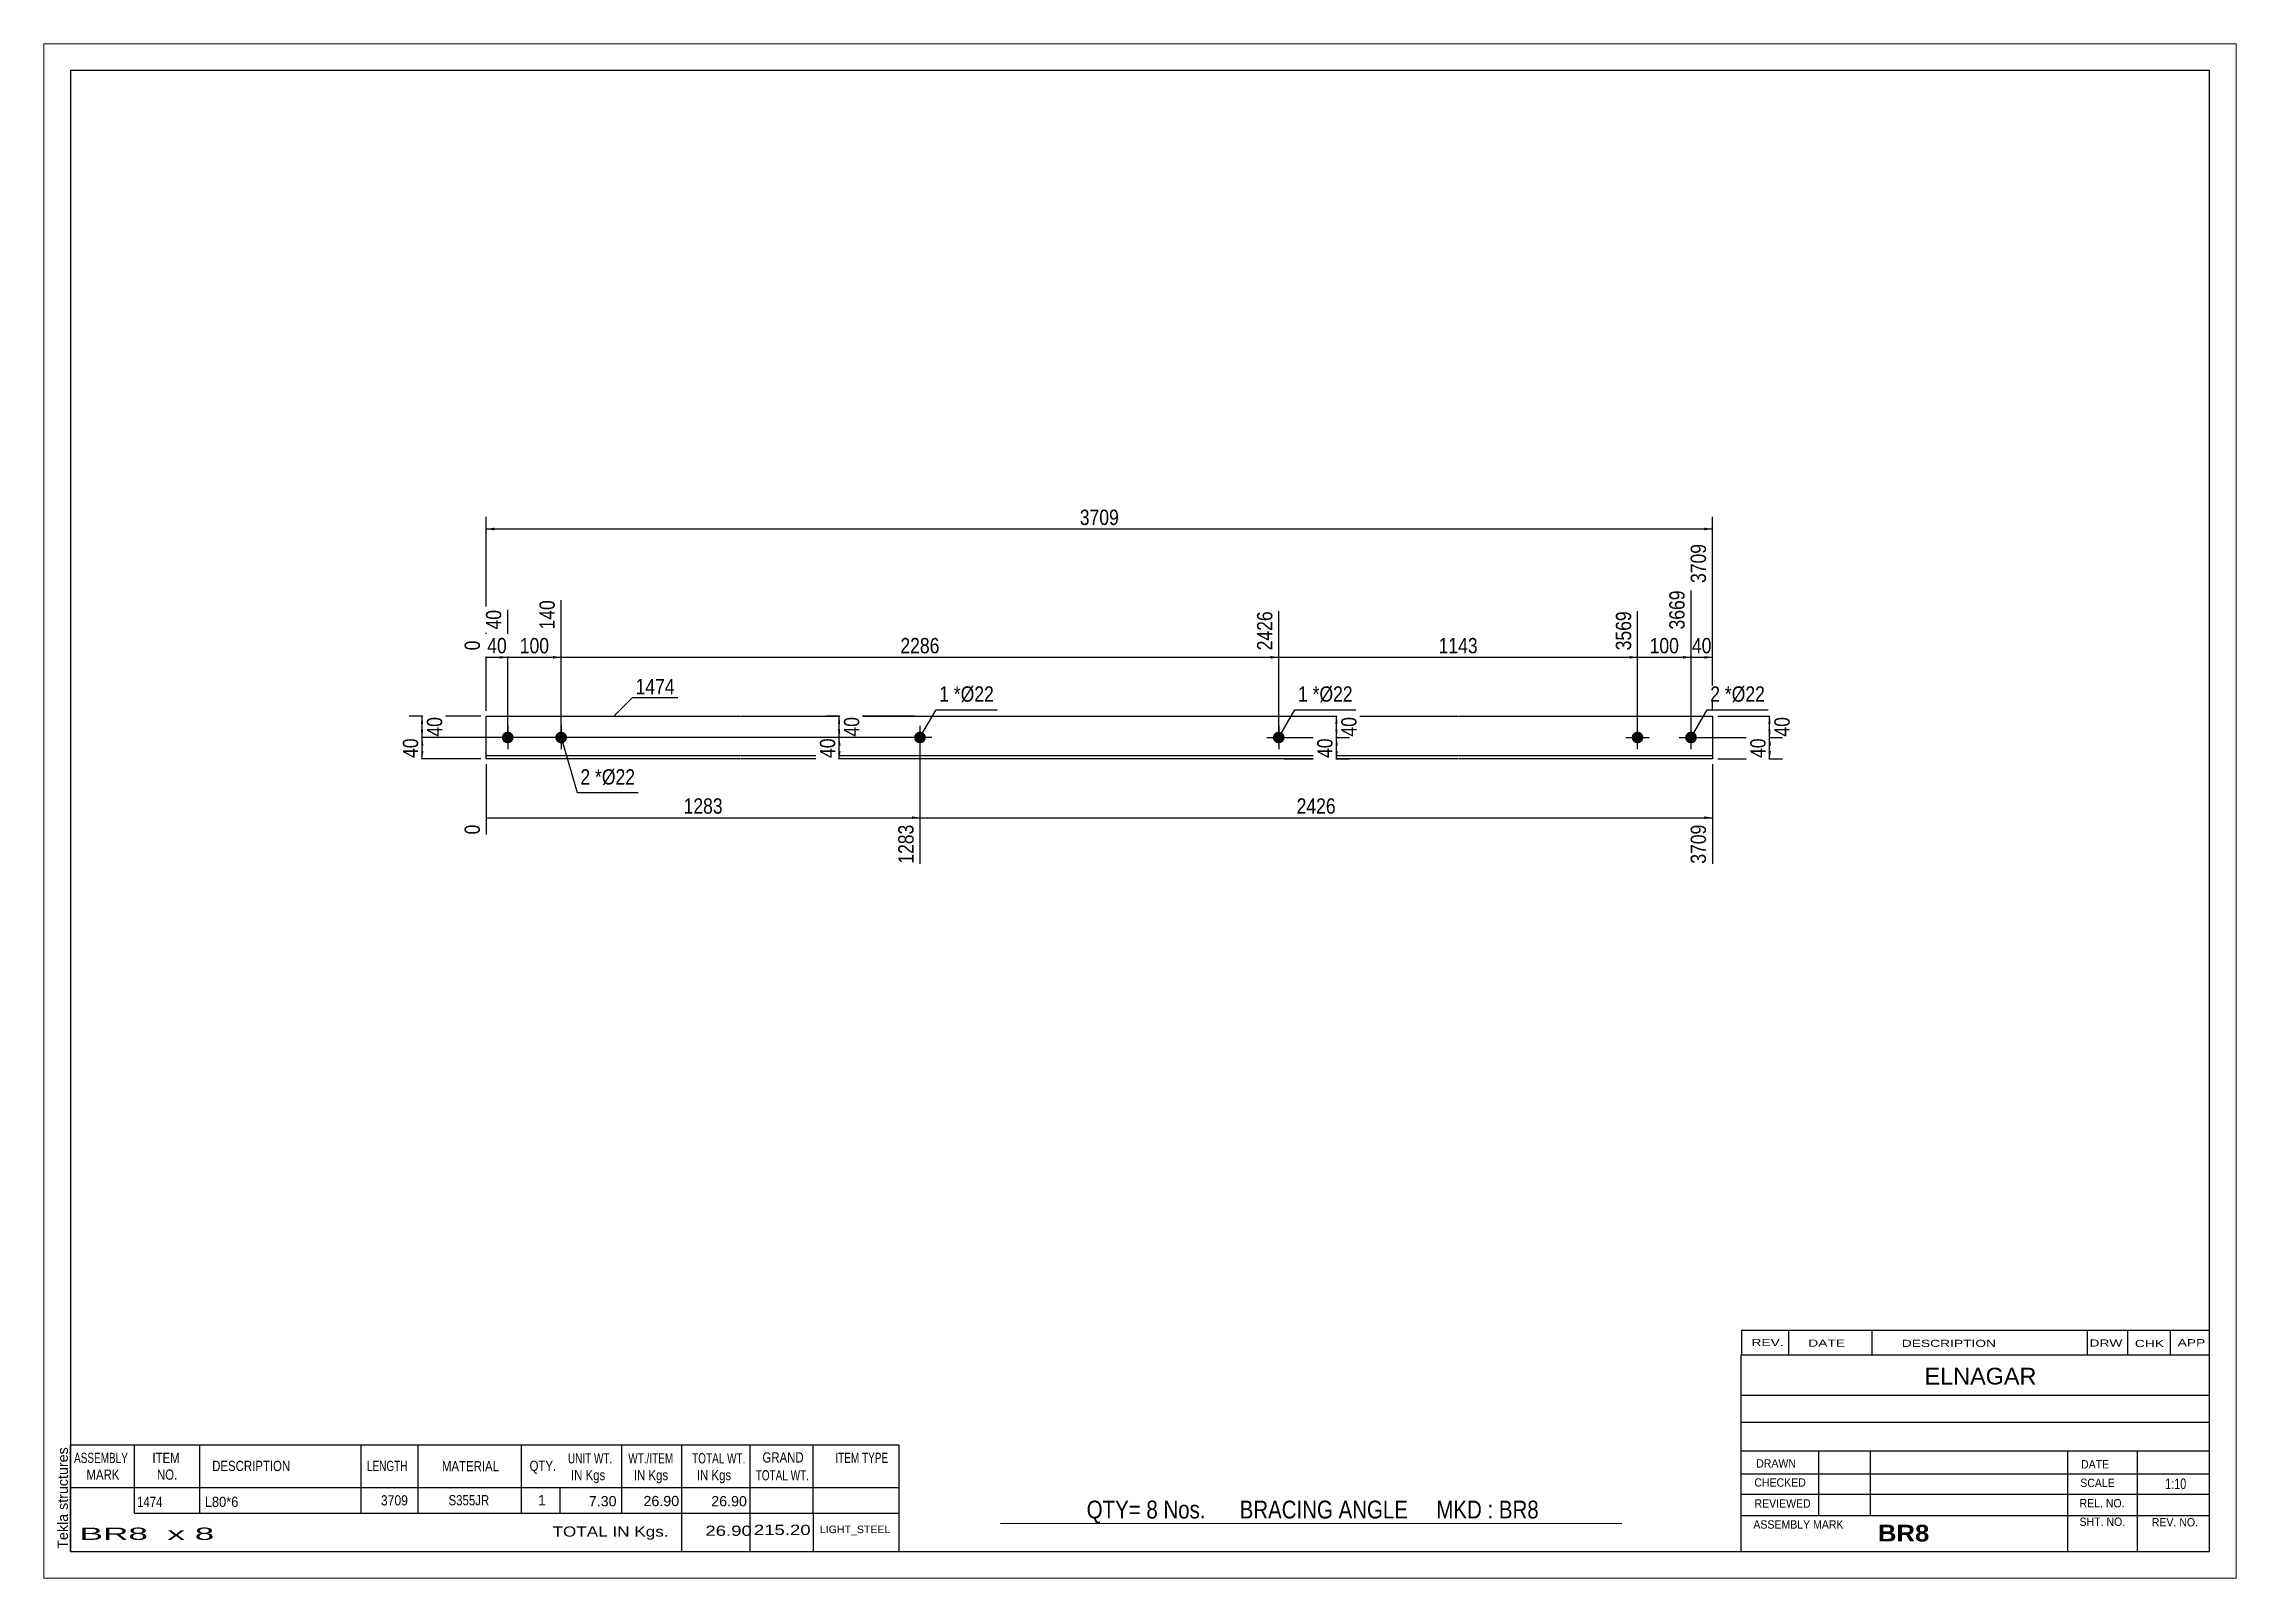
# Paper-space layout 'Layout1' of a CAD drawing. Header units: millimetres. Extents: x 0 to 410, y 0 to 287.
# The model-space entities are those that its viewports show. They can reach past a viewport. Long polylines and large blocks are cut down to what shows.
import ezdxf

# ---------------------------------------------------------------- set-up
doc = ezdxf.new("R2010")
doc.units = ezdxf.units.MM
doc.layers.add('Viewport layer', color=7, linetype='Continuous', plot=False)
doc.styles.add('Arial', font='ARIAL.TTF', dxfattribs={"height": 0.2})
doc.styles.add('Arial Bold', font='ARIALBD.TTF', dxfattribs={"height": 0.2})
doc.styles.add('Arial Narrow', font='ARIALN.TTF', dxfattribs={"height": 0.2})

# ---------------------------------------------------------------- blocks, each defined once
blk = doc.blocks.new('Unknown-629093912-1686')
at = {"color": 5, "linetype": 'Continuous'}
for p, q in [((322.25, 124.75), (-77.75, 124.75)), ((-77.75, 124.75), (-77.75, -152.25)), ((322.25, -152.25), (322.25, 124.75)), ((-77.75, -152.25), (322.25, -152.25))]:
    blk.add_line(p, q, dxfattribs=at)
at = {"color": 174, "linetype": 'Continuous', "style": 'Arial'}
blk.add_text('Tekla structures', height=1.9102, rotation=90, dxfattribs=at).set_placement((-78.25, -151.75))
blk = doc.blocks.new('Bolt-629093912-1279 - 1228')
at = {"linetype": 'Continuous'}
blk.add_hatch(color=3, dxfattribs=at).paths.add_polyline_path([(81.1, -1.1, -1), (81.1, 1.1, -1)])
at = {"color": 3, "linetype": 'Continuous'}
for p, q in [((81.1, 2.2), (81.1, -2.2)), ((83.3, 0), (78.9, 0))]:
    blk.add_line(p, q, dxfattribs=at)
blk = doc.blocks.new('Part-629093912-1275 - 1228')
at = {"color": 2, "linetype": 'Continuous'}
for p, q in [((0, -4), (0, 4)), ((0, 4), (47.5, 4)), ((47.6, 4), (114.6, 4)), ((114.7, 4), (181.7, 4)), ((181.8, 4), (229.3, 4)), ((229.3, 4), (229.3, -4)), ((47.5, -3.4), (0, -3.4)), ((47.5, -4), (0, -4)), ((114.6, -3.4), (47.6, -3.4)), ((114.6, -4), (47.6, -4)), ((181.7, -3.4), (114.7, -3.4)), ((181.7, -4), (114.7, -4)), ((229.3, -3.4), (181.8, -3.4)), ((229.3, -4), (181.8, -4))]:
    blk.add_line(p, q, dxfattribs=at)
blk = doc.blocks.new('Bolt-629093912-1276 - 1228')
at = {"linetype": 'Continuous'}
for points in [[(215.3, 1.1, -1), (215.3, -1.1, -1)], [(225.3, 1.1, -1), (225.3, -1.1, -1)]]:
    blk.add_hatch(color=3, dxfattribs=at).paths.add_polyline_path(points)
at = {"color": 3, "linetype": 'Continuous'}
for p, q in [((215.3, -2.2), (215.3, 2.2)), ((225.3, -2.2), (225.3, 2.2)), ((213.1, 0), (217.5, 0)), ((223.1, 0), (227.5, 0))]:
    blk.add_line(p, q, dxfattribs=at)
blk = doc.blocks.new('Bolt-629093912-1277 - 1228')
at = {"linetype": 'Continuous'}
for points in [[(4, -1.1, -1), (4, 1.1, -1)], [(14, -1.1, -1), (14, 1.1, -1)]]:
    blk.add_hatch(color=3, dxfattribs=at).paths.add_polyline_path(points)
at = {"color": 3, "linetype": 'Continuous'}
for p, q in [((4, 2.2), (4, -2.2)), ((14, 2.2), (14, -2.2)), ((6.2, 0), (1.8, 0)), ((16.2, 0), (11.8, 0))]:
    blk.add_line(p, q, dxfattribs=at)
blk = doc.blocks.new('Bolt-629093912-1278 - 1228')
at = {"linetype": 'Continuous'}
blk.add_hatch(color=3, dxfattribs=at).paths.add_polyline_path([(148.2, 1.1, -1), (148.2, -1.1, -1)])
at = {"color": 3, "linetype": 'Continuous'}
for p, q in [((146, 0), (150.4, 0)), ((148.2, 2.2), (148.2, -2.2))]:
    blk.add_line(p, q, dxfattribs=at)
blk = doc.blocks.new('StraightDimension-629093912-1340 - 1228')
at = {"linetype": 'Continuous'}
for points in [[(-12.25, 2.5), (-12, 4), (-11.75, 2.5)], [(-11.75, 1.5), (-12, 0), (-12.25, 1.5)]]:
    blk.add_hatch(color=7, dxfattribs=at).paths.add_polyline_path(points)
at = {"color": 7, "linetype": 'Continuous'}
for p, q in [((-1, 4), (-14.4, 4)), ((-12, 0), (-12, 4)), ((80.1, 0), (-14.4, 0))]:
    blk.add_line(p, q, dxfattribs=at)
at = {"color": 0}
blk.add_wipeout([(-7.65, 4.43), (-11.85, 4.43), (-11.85, -0.43), (-7.65, -0.43)], dxfattribs=at)
at = {"color": 3, "style": 'Arial Narrow'}
blk.add_text('40', height=2.863, rotation=90.0002, dxfattribs=at).set_placement((-8.25, 0.17))
blk = doc.blocks.new('StraightDimension-629093912-1289 - 1228')
at = {"linetype": 'Continuous'}
blk.add_hatch(color=7, dxfattribs=at).paths.add_polyline_path([(227.8, 15.25), (229.3, 15), (227.8, 14.75)])
at = {"color": 7, "linetype": 'Continuous'}
for p, q in [((229.3, 5), (229.3, 36.21)), ((225.3, 1), (225.3, 27.51)), ((225.3, 15), (229.3, 15))]:
    blk.add_line(p, q, dxfattribs=at)
at = {"color": 0, "linetype": 'Continuous'}
blk.add_wipeout([(228.7, 36.81), (224.5, 36.81), (224.5, 28.3), (228.7, 28.3)], dxfattribs=at)
at = {"color": 0}
blk.add_wipeout([(229.73, 15.15), (229.73, 19.35), (224.87, 19.35), (224.87, 15.15)], dxfattribs=at)
at = {"color": 3, "linetype": 'Continuous', "style": 'Arial Narrow'}
blk.add_text('3709', height=2.863, rotation=90.0002, dxfattribs=at).set_placement((228.1, 28.9))
at = {"color": 3, "style": 'Arial Narrow'}
blk.add_text('40', height=2.863, dxfattribs=at).set_placement((225.47, 15.75))
blk = doc.blocks.new('StraightDimension-629093912-1290 - 1228')
at = {"linetype": 'Continuous'}
blk.add_hatch(color=7, dxfattribs=at).paths.add_polyline_path([(223.8, 15.25), (225.3, 15), (223.8, 14.75)])
at = {"color": 7, "linetype": 'Continuous'}
for p, q in [((225.3, 1), (225.3, 27.51)), ((215.3, 1), (215.3, 23.61)), ((215.3, 15), (225.3, 15))]:
    blk.add_line(p, q, dxfattribs=at)
at = {"color": 0}
blk.add_wipeout([(223.64, 15.15), (223.64, 19.35), (216.96, 19.35), (216.96, 15.15)], dxfattribs=at)
at = {"color": 0, "linetype": 'Continuous'}
blk.add_wipeout([(224.7, 28.11), (220.5, 28.11), (220.5, 19.6), (224.7, 19.6)], dxfattribs=at)
at = {"color": 3, "linetype": 'Continuous', "style": 'Arial Narrow'}
blk.add_text('3669', height=2.863, rotation=90.0002, dxfattribs=at).set_placement((224.1, 20.2))
at = {"color": 3, "style": 'Arial Narrow'}
blk.add_text('100', height=2.863, dxfattribs=at).set_placement((217.56, 15.75))
blk = doc.blocks.new('StraightDimension-629093912-1291 - 1228')
at = {"linetype": 'Continuous'}
blk.add_hatch(color=7, dxfattribs=at).paths.add_polyline_path([(213.8, 15.25), (215.3, 15), (213.8, 14.75)])
at = {"color": 7, "linetype": 'Continuous'}
for p, q in [((148.2, 1), (148.2, 23.61)), ((215.3, 1), (215.3, 23.61)), ((148.2, 15), (215.3, 15))]:
    blk.add_line(p, q, dxfattribs=at)
at = {"color": 0, "linetype": 'Continuous'}
blk.add_wipeout([(214.7, 24.21), (210.5, 24.21), (210.5, 15.7), (214.7, 15.7)], dxfattribs=at)
at = {"color": 0}
blk.add_wipeout([(186.01, 15.15), (186.01, 19.35), (177.49, 19.35), (177.49, 15.15)], dxfattribs=at)
at = {"color": 3, "linetype": 'Continuous', "style": 'Arial Narrow'}
blk.add_text('3569', height=2.863, rotation=90.0002, dxfattribs=at).set_placement((214.1, 16.3))
at = {"color": 3, "style": 'Arial Narrow'}
blk.add_text('1143', height=2.863, dxfattribs=at).set_placement((178.09, 15.75))
blk = doc.blocks.new('StraightDimension-629093912-1292 - 1228')
at = {"linetype": 'Continuous'}
blk.add_hatch(color=7, dxfattribs=at).paths.add_polyline_path([(146.7, 15.25), (148.2, 15), (146.7, 14.75)])
at = {"color": 7, "linetype": 'Continuous'}
for p, q in [((14, 1), (14, 25.68)), ((148.2, 1), (148.2, 23.61)), ((14, 15), (148.2, 15))]:
    blk.add_line(p, q, dxfattribs=at)
at = {"color": 0, "linetype": 'Continuous'}
blk.add_wipeout([(147.6, 24.21), (143.4, 24.21), (143.4, 15.7), (147.6, 15.7)], dxfattribs=at)
at = {"color": 0}
blk.add_wipeout([(85.36, 15.15), (85.36, 19.35), (76.84, 19.35), (76.84, 15.15)], dxfattribs=at)
at = {"color": 3, "linetype": 'Continuous', "style": 'Arial Narrow'}
blk.add_text('2426', height=2.863, rotation=90.0002, dxfattribs=at).set_placement((147, 16.3))
at = {"color": 3, "style": 'Arial Narrow'}
blk.add_text('2286', height=2.863, dxfattribs=at).set_placement((77.44, 15.75))
blk = doc.blocks.new('StraightDimension-629093912-1293 - 1228')
at = {"linetype": 'Continuous'}
blk.add_hatch(color=7, dxfattribs=at).paths.add_polyline_path([(12.5, 15.25), (14, 15), (12.5, 14.75)])
at = {"color": 7, "linetype": 'Continuous'}
for p, q in [((14, 1), (14, 25.68)), ((4, 1), (4, 23.86)), ((4, 15), (14, 15))]:
    blk.add_line(p, q, dxfattribs=at)
at = {"color": 0}
blk.add_wipeout([(12.34, 15.15), (12.34, 19.35), (5.66, 19.35), (5.66, 15.15)], dxfattribs=at)
at = {"color": 0, "linetype": 'Continuous'}
blk.add_wipeout([(13.4, 26.28), (9.2, 26.28), (9.2, 19.6), (13.4, 19.6)], dxfattribs=at)
at = {"color": 3, "linetype": 'Continuous', "style": 'Arial Narrow'}
blk.add_text('140', height=2.863, rotation=90.0002, dxfattribs=at).set_placement((12.8, 20.2))
at = {"color": 3, "style": 'Arial Narrow'}
blk.add_text('100', height=2.863, dxfattribs=at).set_placement((6.26, 15.75))
blk = doc.blocks.new('StraightDimension-629093912-1358 - 1228')
at = {"linetype": 'Continuous'}
for points in [[(1.5, 38.75), (0, 39), (1.5, 39.25)], [(227.8, 39.25), (229.3, 39), (227.8, 38.75)]]:
    blk.add_hatch(color=7, dxfattribs=at).paths.add_polyline_path(points)
at = {"color": 7, "linetype": 'Continuous'}
for p, q in [((0, 5), (0, 41.25)), ((229.3, 5), (229.3, 41.25)), ((0, 39), (229.3, 39))]:
    blk.add_line(p, q, dxfattribs=at)
at = {"color": 0}
blk.add_wipeout([(118.91, 39.15), (118.91, 43.35), (110.39, 43.35), (110.39, 39.15)], dxfattribs=at)
at = {"color": 3, "style": 'Arial Narrow'}
blk.add_text('3709', height=2.863, dxfattribs=at).set_placement((110.99, 39.75))
blk = doc.blocks.new('StraightDimension-629093912-1294 - 1228')
at = {"linetype": 'Continuous'}
blk.add_hatch(color=7, dxfattribs=at).paths.add_polyline_path([(2.5, 15.25), (4, 15), (2.5, 14.75)])
at = {"color": 7, "linetype": 'Continuous'}
for p, q in [((4, 1), (4, 23.86)), ((0, 5), (0, 18.13)), ((0, 15), (4, 15))]:
    blk.add_line(p, q, dxfattribs=at)
at = {"color": 0}
blk.add_wipeout([(4.43, 15.15), (4.43, 19.35), (-0.43, 19.35), (-0.43, 15.15)], dxfattribs=at)
at = {"color": 0, "linetype": 'Continuous'}
blk.add_wipeout([(3.4, 24.46), (-0.8, 24.46), (-0.8, 19.6), (3.4, 19.6)], dxfattribs=at)
blk.add_wipeout([(-0.6, 18.73), (-4.8, 18.73), (-4.8, 15.7), (-0.6, 15.7)], dxfattribs=at)
at = {"color": 3, "linetype": 'Continuous', "style": 'Arial Narrow'}
for s, height, p in [('40', 2.863, (2.8, 20.2)), ('0', 2.86, (-1.2, 16.3))]:
    blk.add_text(s, height=height, rotation=90.0002, dxfattribs=at).set_placement(p)
at = {"color": 3, "style": 'Arial Narrow'}
blk.add_text('40', height=2.863, dxfattribs=at).set_placement((0.17, 15.75))
blk = doc.blocks.new('StraightDimension-629093912-1314 - 1228')
at = {"linetype": 'Continuous'}
blk.add_hatch(color=7, dxfattribs=at).paths.add_polyline_path([(227.8, -14.75), (229.3, -15), (227.8, -15.25)])
at = {"color": 7, "linetype": 'Continuous'}
for p, q in [((81.1, -1), (81.1, -23.61)), ((229.3, -5), (229.3, -23.61)), ((81.1, -15), (229.3, -15))]:
    blk.add_line(p, q, dxfattribs=at)
at = {"color": 0}
blk.add_wipeout([(159.46, -14.85), (159.46, -10.65), (150.94, -10.65), (150.94, -14.85)], dxfattribs=at)
at = {"color": 0, "linetype": 'Continuous'}
blk.add_wipeout([(228.7, -15.7), (224.5, -15.7), (224.5, -24.21), (228.7, -24.21)], dxfattribs=at)
at = {"color": 3, "style": 'Arial Narrow'}
blk.add_text('2426', height=2.863, dxfattribs=at).set_placement((151.54, -14.25))
at = {"color": 3, "linetype": 'Continuous', "style": 'Arial Narrow'}
blk.add_text('3709', height=2.863, rotation=90.0002, dxfattribs=at).set_placement((228.1, -23.61))
blk = doc.blocks.new('StraightDimension-629093912-1315 - 1228')
at = {"linetype": 'Continuous'}
blk.add_hatch(color=7, dxfattribs=at).paths.add_polyline_path([(79.6, -14.75), (81.1, -15), (79.6, -15.25)])
at = {"color": 7, "linetype": 'Continuous'}
for p, q in [((81.1, -1), (81.1, -23.61)), ((0, -5), (0, -18.13)), ((0, -15), (81.1, -15))]:
    blk.add_line(p, q, dxfattribs=at)
at = {"color": 0}
blk.add_wipeout([(44.81, -14.85), (44.81, -10.65), (36.29, -10.65), (36.29, -14.85)], dxfattribs=at)
at = {"color": 0, "linetype": 'Continuous'}
for points in [[(-0.6, -15.7), (-4.8, -15.7), (-4.8, -18.73), (-0.6, -18.73)], [(80.5, -15.7), (76.3, -15.7), (76.3, -24.21), (80.5, -24.21)]]:
    blk.add_wipeout(points, dxfattribs=at)
at = {"color": 3, "style": 'Arial Narrow'}
blk.add_text('1283', height=2.863, dxfattribs=at).set_placement((36.89, -14.25))
at = {"color": 3, "linetype": 'Continuous', "style": 'Arial Narrow'}
for s, height, p in [('0', 2.86, (-1.2, -18.13)), ('1283', 2.863, (79.9, -23.61))]:
    blk.add_text(s, height=height, rotation=90.0002, dxfattribs=at).set_placement(p)
blk = doc.blocks.new('StraightDimension-629093912-1324 - 1228')
at = {"linetype": 'Continuous'}
for points in [[(158.75, 2.5), (159, 4), (159.25, 2.5)], [(159.25, 1.5), (159, 0), (158.75, 1.5)]]:
    blk.add_hatch(color=7, dxfattribs=at).paths.add_polyline_path(points)
at = {"color": 7, "linetype": 'Continuous'}
for p, q in [((149.2, 4), (161.25, 4)), ((149.2, 0), (161.25, 0)), ((159, 0), (159, 4))]:
    blk.add_line(p, q, dxfattribs=at)
at = {"color": 0}
blk.add_wipeout([(163.35, 4.43), (159.15, 4.43), (159.15, -0.43), (163.35, -0.43)], dxfattribs=at)
at = {"color": 3, "style": 'Arial Narrow'}
blk.add_text('40', height=2.863, rotation=90.0002, dxfattribs=at).set_placement((162.75, 0.17))
blk = doc.blocks.new('StraightDimension-629093912-1325 - 1228')
at = {"linetype": 'Continuous'}
for points in [[(158.75, -1.5), (159, 0), (159.25, -1.5)], [(159.25, -2.5), (159, -4), (158.75, -2.5)]]:
    blk.add_hatch(color=7, dxfattribs=at).paths.add_polyline_path(points)
at = {"color": 7, "linetype": 'Continuous'}
for p, q in [((149.2, 0), (161.4, 0)), ((159, -4), (159, 0)), ((149.2, -4), (161.4, -4))]:
    blk.add_line(p, q, dxfattribs=at)
at = {"color": 0}
blk.add_wipeout([(158.85, 0.43), (154.65, 0.43), (154.65, -4.43), (158.85, -4.43)], dxfattribs=at)
at = {"color": 3, "style": 'Arial Narrow'}
blk.add_text('40', height=2.863, rotation=90.0002, dxfattribs=at).set_placement((158.25, -3.83))
blk = doc.blocks.new('StraightDimension-629093912-1332 - 1228')
at = {"linetype": 'Continuous'}
for points in [[(65.75, 2.5), (66, 4), (66.25, 2.5)], [(66.25, 1.5), (66, 0), (65.75, 1.5)]]:
    blk.add_hatch(color=7, dxfattribs=at).paths.add_polyline_path(points)
at = {"color": 7, "linetype": 'Continuous'}
for p, q in [((80.1, 4), (63.6, 4)), ((66, 0), (66, 4)), ((80.1, 0), (63.6, 0))]:
    blk.add_line(p, q, dxfattribs=at)
at = {"color": 0}
blk.add_wipeout([(70.35, 4.43), (66.15, 4.43), (66.15, -0.43), (70.35, -0.43)], dxfattribs=at)
at = {"color": 3, "style": 'Arial Narrow'}
blk.add_text('40', height=2.863, rotation=90.0002, dxfattribs=at).set_placement((69.75, 0.17))
blk = doc.blocks.new('StraightDimension-629093912-1333 - 1228')
at = {"linetype": 'Continuous'}
for points in [[(65.75, -1.5), (66, 0), (66.25, -1.5)], [(66.25, -2.5), (66, -4), (65.75, -2.5)]]:
    blk.add_hatch(color=7, dxfattribs=at).paths.add_polyline_path(points)
at = {"color": 7, "linetype": 'Continuous'}
for p, q in [((80.1, 0), (63.75, 0)), ((80.1, -4), (63.75, -4)), ((66, -4), (66, 0))]:
    blk.add_line(p, q, dxfattribs=at)
at = {"color": 0}
blk.add_wipeout([(65.85, 0.43), (61.65, 0.43), (61.65, -4.43), (65.85, -4.43)], dxfattribs=at)
at = {"color": 3, "style": 'Arial Narrow'}
blk.add_text('40', height=2.863, rotation=90.0002, dxfattribs=at).set_placement((65.25, -3.83))
blk = doc.blocks.new('StraightDimension-629093912-1341 - 1228')
at = {"linetype": 'Continuous'}
for points in [[(-12.25, -1.5), (-12, 0), (-11.75, -1.5)], [(-11.75, -2.5), (-12, -4), (-12.25, -2.5)]]:
    blk.add_hatch(color=7, dxfattribs=at).paths.add_polyline_path(points)
at = {"color": 7, "linetype": 'Continuous'}
for p, q in [((80.1, 0), (-14.25, 0)), ((-1, -4), (-14.25, -4)), ((-12, -4), (-12, 0))]:
    blk.add_line(p, q, dxfattribs=at)
at = {"color": 0}
blk.add_wipeout([(-12.15, 0.43), (-16.35, 0.43), (-16.35, -4.43), (-12.15, -4.43)], dxfattribs=at)
at = {"color": 3, "style": 'Arial Narrow'}
blk.add_text('40', height=2.863, rotation=90.0002, dxfattribs=at).set_placement((-12.75, -3.83))
blk = doc.blocks.new('StraightDimension-629093912-1350 - 1228')
at = {"linetype": 'Continuous'}
for points in [[(239.75, 2.5), (240, 4), (240.25, 2.5)], [(240.25, 1.5), (240, 0), (239.75, 1.5)]]:
    blk.add_hatch(color=7, dxfattribs=at).paths.add_polyline_path(points)
at = {"color": 7, "linetype": 'Continuous'}
for p, q in [((226.3, 0), (242.25, 0)), ((230.3, 4), (242.25, 4)), ((240, 0), (240, 4))]:
    blk.add_line(p, q, dxfattribs=at)
at = {"color": 0}
blk.add_wipeout([(244.35, 4.43), (240.15, 4.43), (240.15, -0.43), (244.35, -0.43)], dxfattribs=at)
at = {"color": 3, "style": 'Arial Narrow'}
blk.add_text('40', height=2.863, rotation=90.0002, dxfattribs=at).set_placement((243.75, 0.17))
blk = doc.blocks.new('StraightDimension-629093912-1351 - 1228')
at = {"linetype": 'Continuous'}
for points in [[(239.75, -1.5), (240, 0), (240.25, -1.5)], [(240.25, -2.5), (240, -4), (239.75, -2.5)]]:
    blk.add_hatch(color=7, dxfattribs=at).paths.add_polyline_path(points)
at = {"color": 7, "linetype": 'Continuous'}
for p, q in [((226.3, 0), (242.4, 0)), ((240, -4), (240, 0)), ((230.3, -4), (242.4, -4))]:
    blk.add_line(p, q, dxfattribs=at)
at = {"color": 0}
blk.add_wipeout([(239.85, 0.43), (235.65, 0.43), (235.65, -4.43), (239.85, -4.43)], dxfattribs=at)
at = {"color": 3, "style": 'Arial Narrow'}
blk.add_text('40', height=2.863, rotation=90.0002, dxfattribs=at).set_placement((239.25, -3.83))
blk = doc.blocks.new('CBS_BOM-629093912-1698')
at = {"color": 7, "linetype": 'Continuous'}
for p, q in [((-77.78, -140.28), (-77.78, -132.28)), ((-77.78, -132.28), (77.14, -132.28)), ((-65.78, -140.28), (-65.78, -132.28)), ((-53.59, -140.28), (-53.59, -132.28)), ((-23.43, -140.28), (-23.43, -132.28)), ((-12.75, -140.28), (-12.75, -132.28)), ((6.57, -140.28), (6.57, -132.28)), ((25.37, -140.28), (25.37, -132.28)), ((36.58, -140.28), (36.58, -132.28)), ((49.37, -140.28), (49.37, -132.28)), ((61.12, -140.28), (61.12, -132.28)), ((77.14, -132.29), (77.14, -140.27)), ((-77.78, -140.28), (77.14, -140.28)), ((-77.78, -145.08), (-77.78, -140.28)), ((-65.78, -145.08), (-65.78, -140.28)), ((-53.59, -145.08), (-53.59, -140.28)), ((-23.43, -145.08), (-23.43, -140.28)), ((-12.75, -145.08), (-12.75, -140.28)), ((6.57, -145.08), (6.57, -140.28)), ((13.83, -145.08), (13.83, -140.28)), ((25.37, -145.08), (25.37, -140.28)), ((36.58, -145.08), (36.58, -140.28)), ((49.37, -145.08), (49.37, -140.28)), ((61.14, -145.08), (61.14, -140.28)), ((77.14, -140.28), (77.14, -145.08)), ((-77.78, -152.28), (-77.78, -145.1)), ((-65.78, -145.08), (77.14, -145.08)), ((36.58, -152.28), (36.58, -145.1)), ((49.37, -152.28), (49.37, -145.1)), ((61.18, -152.28), (61.18, -145.1)), ((77.14, -145.08), (77.14, -152.28)), ((-77.78, -152.28), (77.14, -152.28))]:
    blk.add_line(p, q, dxfattribs=at)
at = {"color": 3, "linetype": 'Continuous', "style": 'Arial'}
for s, height, width, p in [('ASSEMBLY', 1.91, 0.7, (-77.1, -135.71)), ('ITEM', 1.91, 0.8, (-62.45, -135.71)), ('DESCRIPTION', 1.9102, 0.8, (-51.27, -137.21)), ('LENGTH', 1.91, 0.7, (-22.32, -137.21)), ('QTY.', 1.91, 0.8, (8.09, -137.18)), ('UNIT WT.', 1.91, 0.7, (15.26, -135.78)), ('WT./ITEM', 1.91, 0.7, (26.55, -135.78)), ('TOTAL WT.', 1.91, 0.7, (38.49, -135.78)), ('GRAND', 1.91, 0.8, (51.64, -135.62)), ('ITEM TYPE', 1.91, 0.7, (65.28, -135.7)), ('MARK', 1.91, 0.8, (-74.78, -138.84)), ('NO.', 1.91, 0.8, (-61.6, -138.84)), ('MATERIAL', 1.91, 0.8, (-8.3, -137.26)), ('IN Kgs', 1.91, 0.8, (15.84, -138.92)), ('IN Kgs', 1.91, 0.8, (27.59, -138.92)), ('IN Kgs', 1.91, 0.8, (39.38, -138.92)), ('TOTAL WT.', 1.91, 0.7, (50.38, -138.96))]:
    blk.add_text(s, height=height, dxfattribs=dict(at, width=width)).set_placement(p)
at = {"color": 7, "linetype": 'Continuous', "style": 'Arial'}
for s, width, p in [('1474', 0.8, (-65.32, -143.93)), ('L80*6', 0.9, (-52.65, -143.93)), ('3709', 0.85, (-19.71, -143.65)), ('S355JR', 0.8, (-7.06, -143.62))]:
    blk.add_text(s, height=1.91, dxfattribs=dict(at, width=width)).set_placement(p)
for s, p in [('1', (9.66, -143.62)), ('7.30', (19.17, -143.81)), ('26.90', (29.39, -143.78)), ('26.90', (42.06, -143.81))]:
    blk.add_text(s, height=1.91, dxfattribs=at).set_placement(p)
at = {"color": 6, "linetype": 'Continuous', "style": 'Arial'}
for s, height, width, p in [('TOTAL IN Kgs.', 1.9102, 1.2, (12.38, -149.48)), ('26.90', 1.91, 1.3, (40.97, -149.33)), ('215.20', 1.91, 1.3, (50.04, -149.17)), ('BR8  x 8', 2.292, 2.05, (-76.06, -150.09))]:
    blk.add_text(s, height=height, dxfattribs=dict(at, width=width)).set_placement(p)
blk.add_text('LIGHT_STEEL', height=1.4135, dxfattribs=at).set_placement((62.39, -148.83))
blk = doc.blocks.new('CBS_CALLOFF-629093912-1699')
at = {"color": 7, "linetype": 'Continuous'}
blk.add_line((96.13, -146.98), (212.36, -147), dxfattribs=at)
at = {"color": 3, "linetype": 'Continuous', "style": 'Arial Narrow'}
blk.add_text('QTY= 8 Nos.      BRACING ANGLE     MKD : BR8', height=3.3405, dxfattribs=at).set_placement((112.28, -146.09))
blk = doc.blocks.new('CBS_NAME_BLOG-629093912-1700')
at = {"color": 7, "linetype": 'Continuous'}
for p, q in [((234.66, -115.5), (322.18, -115.5)), ((234.66, -152.21), (234.66, -115.5)), ((234.66, -123.04), (322.18, -123.04)), ((234.73, -128.09), (322.25, -128.09)), ((234.66, -133.46), (322.18, -133.46)), ((249.18, -145.57), (249.18, -133.47)), ((258.87, -145.54), (258.87, -133.47)), ((295.78, -152.21), (295.78, -133.48)), ((308.83, -152.21), (308.83, -133.47)), ((234.67, -137.76), (322.25, -137.74)), ((234.66, -141.51), (322.18, -141.51)), ((234.66, -145.55), (322.18, -145.55)), ((234.66, -152.25), (322.25, -152.25))]:
    blk.add_line(p, q, dxfattribs=at)
at = {"color": 3, "linetype": 'Continuous', "style": 'Arial'}
blk.add_text('ELNAGAR', height=3.133, dxfattribs=at).set_placement((268.98, -121.03))
at = {"color": 3, "linetype": 'Continuous'}
for s, height, style, width, p in [('DRAWN', 1.566, 'Arial', 0.9, (237.49, -136.57)), ('DATE', 1.566, 'Arial', 0.9, (298.25, -136.73)), ('CHECKED', 1.566, 'Arial', 0.9, (237.14, -140.14)), ('SCALE', 1.566, 'Arial', 0.9, (298.1, -140.21)), ('1:10', 1.957, 'Arial Narrow', 0.9, (313.99, -140.57)), ('REVIEWED', 1.566, 'Arial', 0.9, (237.18, -144.06)), ('REL. NO.', 1.566, 'Arial', 0.9, (297.96, -144.01)), ('ASSEMBLY MARK', 1.5663, 'Arial', 0.9, (236.96, -147.99)), ('BR8', 3.131, 'Arial Bold', 1.1, (260.24, -150.39)), ('SHT. NO.', 1.566, 'Arial', 0.9, (297.96, -147.48)), ('REV. NO.', 1.566, 'Arial', 0.9, (311.48, -147.57))]:
    blk.add_text(s, height=height, dxfattribs=dict(at, style=style, width=width)).set_placement(p)
blk = doc.blocks.new('CBS_REVISION-629093912-1701')
at = {"color": 7, "linetype": 'Continuous'}
for p, q in [((234.74, -110.87), (322.24, -110.87)), ((234.74, -110.87), (234.74, -115.5)), ((243.54, -110.87), (243.54, -115.5)), ((259.13, -110.87), (259.13, -115.44)), ((299.39, -110.87), (299.39, -115.5)), ((306.93, -110.87), (306.93, -115.5)), ((314.88, -110.87), (314.88, -115.5)), ((234.74, -115.5), (322.24, -115.5))]:
    blk.add_line(p, q, dxfattribs=at)
at = {"color": 7, "style": 'Arial Narrow', "width": 1.7}
for s, height, p in [('REV.', 1.326, (236.6, -113.82)), ('DATE', 1.326, (247.23, -113.94)), ('DESCRIPTION', 1.3257, (264.71, -113.99)), ('DRW', 1.326, (299.82, -113.93)), ('CHK', 1.326, (308.31, -114.02)), ('APP', 1.326, (316.31, -113.87))]:
    blk.add_text(s, height=height, dxfattribs=at).set_placement(p)
blk = doc.blocks.new('Mark-629093912-1361 - 1228')
at = {"color": 0}
blk.add_wipeout([(35.22, 8.09), (35.22, 11.09), (27.91, 11.09), (27.91, 8.09)], dxfattribs=at)
blk.add_wipeout([(35.22, 8.09), (35.22, 11.09), (27.91, 11.09), (27.91, 8.09)], dxfattribs=at)
at = {"color": 7, "linetype": 'Continuous'}
for p, q in [((23.77, 3.95), (27.31, 7.49)), ((27.31, 7.49), (35.82, 7.49))]:
    blk.add_line(p, q, dxfattribs=at)
at = {"color": 3, "style": 'Arial Narrow'}
blk.add_text('1474', height=2.863, dxfattribs=at).set_placement((27.91, 8.09))
blk = doc.blocks.new('Mark-629093912-1367 - 1228')
at = {"color": 0}
blk.add_wipeout([(230.73, 6.7), (230.73, 9.7), (228.9, 9.7), (228.9, 6.7)], dxfattribs=at)
blk.add_wipeout([(230.73, 6.7), (230.73, 9.7), (228.9, 9.7), (228.9, 6.7)], dxfattribs=at)
at = {"color": 7, "linetype": 'Continuous'}
blk.add_line((225.3, 0), (228.3, 5.2), dxfattribs=at)
at = {"color": 0}
blk.add_wipeout([(232.91, 6.7), (232.91, 9.7), (231.63, 9.7), (231.63, 6.7)], dxfattribs=at)
blk.add_wipeout([(232.91, 6.7), (232.91, 9.7), (231.63, 9.7), (231.63, 6.7)], dxfattribs=at)
at = {"color": 3, "style": 'Arial Narrow'}
blk.add_text('2', height=2.86, dxfattribs=at).set_placement((228.9, 6.7))
at = {"color": 0}
blk.add_wipeout([(239.12, 6.7), (239.12, 9.7), (232.91, 9.7), (232.91, 6.7)], dxfattribs=at)
blk.add_wipeout([(239.12, 6.7), (239.12, 9.7), (232.91, 9.7), (232.91, 6.7)], dxfattribs=at)
at = {"color": 7, "linetype": 'Continuous'}
blk.add_line((228.3, 5.2), (239.72, 5.2), dxfattribs=at)
at = {"color": 3, "style": 'Arial Narrow'}
for s, height, p in [('*', 2.86, (231.63, 6.7)), ('Ø22', 2.863, (232.91, 6.7))]:
    blk.add_text(s, height=height, dxfattribs=at).set_placement(p)
blk = doc.blocks.new('Mark-629093912-1368 - 1228')
at = {"color": 0}
blk.add_wipeout([(19.43, -8.8), (19.43, -5.8), (17.6, -5.8), (17.6, -8.8)], dxfattribs=at)
blk.add_wipeout([(19.43, -8.8), (19.43, -5.8), (17.6, -5.8), (17.6, -8.8)], dxfattribs=at)
at = {"color": 7, "linetype": 'Continuous'}
blk.add_line((14, 0), (17, -10.3), dxfattribs=at)
at = {"color": 0}
blk.add_wipeout([(21.61, -8.8), (21.61, -5.8), (20.33, -5.8), (20.33, -8.8)], dxfattribs=at)
blk.add_wipeout([(21.61, -8.8), (21.61, -5.8), (20.33, -5.8), (20.33, -8.8)], dxfattribs=at)
at = {"color": 3, "style": 'Arial Narrow'}
blk.add_text('2', height=2.86, dxfattribs=at).set_placement((17.6, -8.8))
at = {"color": 0}
blk.add_wipeout([(27.82, -8.8), (27.82, -5.8), (21.61, -5.8), (21.61, -8.8)], dxfattribs=at)
blk.add_wipeout([(27.82, -8.8), (27.82, -5.8), (21.61, -5.8), (21.61, -8.8)], dxfattribs=at)
at = {"color": 7, "linetype": 'Continuous'}
blk.add_line((17, -10.3), (28.42, -10.3), dxfattribs=at)
at = {"color": 3, "style": 'Arial Narrow'}
for s, height, p in [('*', 2.86, (20.33, -8.8)), ('Ø22', 2.863, (21.61, -8.8))]:
    blk.add_text(s, height=height, dxfattribs=at).set_placement(p)
blk = doc.blocks.new('Mark-629093912-1369 - 1228')
at = {"color": 0}
blk.add_wipeout([(153.63, 6.7), (153.63, 9.7), (151.8, 9.7), (151.8, 6.7)], dxfattribs=at)
blk.add_wipeout([(153.63, 6.7), (153.63, 9.7), (151.8, 9.7), (151.8, 6.7)], dxfattribs=at)
at = {"color": 7, "linetype": 'Continuous'}
blk.add_line((148.2, 0), (151.2, 5.2), dxfattribs=at)
at = {"color": 0}
blk.add_wipeout([(155.81, 6.7), (155.81, 9.7), (154.53, 9.7), (154.53, 6.7)], dxfattribs=at)
blk.add_wipeout([(155.81, 6.7), (155.81, 9.7), (154.53, 9.7), (154.53, 6.7)], dxfattribs=at)
at = {"color": 3, "style": 'Arial Narrow'}
blk.add_text('1', height=2.86, dxfattribs=at).set_placement((151.8, 6.7))
at = {"color": 0}
blk.add_wipeout([(162.02, 6.7), (162.02, 9.7), (155.81, 9.7), (155.81, 6.7)], dxfattribs=at)
blk.add_wipeout([(162.02, 6.7), (162.02, 9.7), (155.81, 9.7), (155.81, 6.7)], dxfattribs=at)
at = {"color": 7, "linetype": 'Continuous'}
blk.add_line((151.2, 5.2), (162.62, 5.2), dxfattribs=at)
at = {"color": 3, "style": 'Arial Narrow'}
for s, height, p in [('*', 2.86, (154.53, 6.7)), ('Ø22', 2.863, (155.81, 6.7))]:
    blk.add_text(s, height=height, dxfattribs=at).set_placement(p)
blk = doc.blocks.new('Mark-629093912-1370 - 1228')
at = {"color": 0}
blk.add_wipeout([(86.53, 6.7), (86.53, 9.7), (84.7, 9.7), (84.7, 6.7)], dxfattribs=at)
blk.add_wipeout([(86.53, 6.7), (86.53, 9.7), (84.7, 9.7), (84.7, 6.7)], dxfattribs=at)
at = {"color": 7, "linetype": 'Continuous'}
blk.add_line((81.1, 0), (84.1, 5.2), dxfattribs=at)
at = {"color": 0}
blk.add_wipeout([(88.71, 6.7), (88.71, 9.7), (87.43, 9.7), (87.43, 6.7)], dxfattribs=at)
blk.add_wipeout([(88.71, 6.7), (88.71, 9.7), (87.43, 9.7), (87.43, 6.7)], dxfattribs=at)
at = {"color": 3, "style": 'Arial Narrow'}
blk.add_text('1', height=2.86, dxfattribs=at).set_placement((84.7, 6.7))
at = {"color": 0}
blk.add_wipeout([(94.92, 6.7), (94.92, 9.7), (88.71, 9.7), (88.71, 6.7)], dxfattribs=at)
blk.add_wipeout([(94.92, 6.7), (94.92, 9.7), (88.71, 9.7), (88.71, 6.7)], dxfattribs=at)
at = {"color": 7, "linetype": 'Continuous'}
blk.add_line((84.1, 5.2), (95.52, 5.2), dxfattribs=at)
at = {"color": 3, "style": 'Arial Narrow'}
for s, height, p in [('*', 2.86, (87.43, 6.7)), ('Ø22', 2.863, (88.71, 6.7))]:
    blk.add_text(s, height=height, dxfattribs=at).set_placement(p)

msp = doc.modelspace()

# ---------------------------------------------------------------- block references
for name in ['Unknown-629093912-1686', 'Part-629093912-1275 - 1228', 'Bolt-629093912-1277 - 1228', 'Bolt-629093912-1279 - 1228', 'Bolt-629093912-1278 - 1228', 'Bolt-629093912-1276 - 1228', 'CBS_REVISION-629093912-1701', 'CBS_NAME_BLOG-629093912-1700', 'CBS_BOM-629093912-1698', 'CBS_CALLOFF-629093912-1699']:
    msp.add_blockref(name, (0, 0))

# ---------------------------------------------------------------- next in the draw order: block references
for name in ['StraightDimension-629093912-1289 - 1228', 'StraightDimension-629093912-1340 - 1228']:
    msp.add_blockref(name, (0, 0))

# ---------------------------------------------------------------- next in the draw order: block references
msp.add_blockref('StraightDimension-629093912-1290 - 1228', (0, 0))

# ---------------------------------------------------------------- next in the draw order: block references
msp.add_blockref('StraightDimension-629093912-1291 - 1228', (0, 0))

# ---------------------------------------------------------------- next in the draw order: block references
msp.add_blockref('StraightDimension-629093912-1292 - 1228', (0, 0))

# ---------------------------------------------------------------- next in the draw order: block references
for name in ['StraightDimension-629093912-1293 - 1228', 'StraightDimension-629093912-1314 - 1228']:
    msp.add_blockref(name, (0, 0))

# ---------------------------------------------------------------- next in the draw order: block references
msp.add_blockref('StraightDimension-629093912-1358 - 1228', (0, 0))

# ---------------------------------------------------------------- next in the draw order: block references
for name in ['StraightDimension-629093912-1294 - 1228', 'Mark-629093912-1361 - 1228', 'StraightDimension-629093912-1324 - 1228', 'StraightDimension-629093912-1350 - 1228']:
    msp.add_blockref(name, (0, 0))

# ---------------------------------------------------------------- next in the draw order: block references
for name in ['StraightDimension-629093912-1325 - 1228', 'StraightDimension-629093912-1351 - 1228', 'StraightDimension-629093912-1315 - 1228']:
    msp.add_blockref(name, (0, 0))

# ---------------------------------------------------------------- next in the draw order: block references
for name in ['Mark-629093912-1369 - 1228', 'Mark-629093912-1367 - 1228', 'StraightDimension-629093912-1332 - 1228']:
    msp.add_blockref(name, (0, 0))

# ---------------------------------------------------------------- next in the draw order: block references
msp.add_blockref('StraightDimension-629093912-1333 - 1228', (0, 0))

# ---------------------------------------------------------------- next in the draw order: block references
msp.add_blockref('StraightDimension-629093912-1341 - 1228', (0, 0))

# ---------------------------------------------------------------- next in the draw order: block references
for name in ['Mark-629093912-1370 - 1228', 'Mark-629093912-1368 - 1228']:
    msp.add_blockref(name, (0, 0))

psp = doc.layouts.get("Layout1")

# ---------------------------------------------------------------- viewports
at = {"layer": 'Viewport layer', "view_target_point": (122.25, -13.75)}
psp.add_viewport(center=(205, 143.5), size=(410, 287), view_center_point=(0, 0), view_height=287, dxfattribs=at)

doc.saveas('drawing.dxf')
